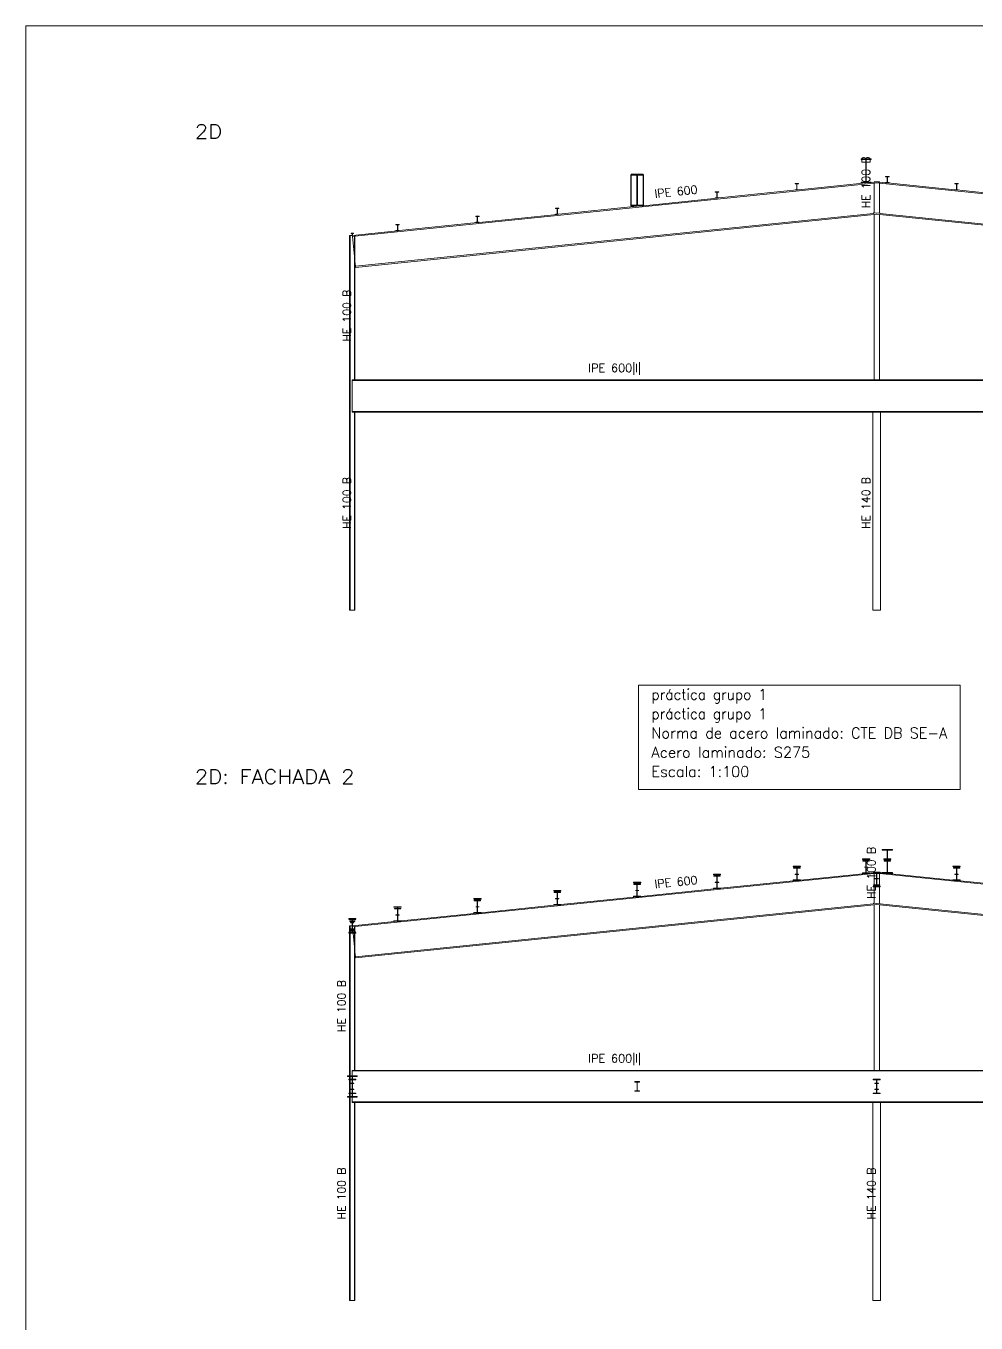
# Model space of a CAD drawing. Header units: millimetres. Extents: x 2 to 172, y 1 to 110.
# Drawn here: x 142.74 to 160.5, y 47.46 to 71.69 of the extents above; entities that cross this region are included whole.
import ezdxf
from ezdxf.enums import TextEntityAlignment as Align

# ---------------------------------------------------------------- set-up
doc = ezdxf.new("R2010")
doc.units = ezdxf.units.MM
for name, color, linetype, lineweight in [('BARRAS_DE_ACERO', 7, 'Continuous', 9), ('FORMATO', 4, 'Continuous', 0), ('REFERENCIA_DE_LAS_BARRAS', 2, 'Continuous', 9), ('TABLAS', 1, 'Continuous', 9), ('TITULOS', 9, 'Continuous', 0)]:
    doc.layers.add(name, color=color, linetype=linetype, lineweight=lineweight)
doc.styles.add('CYPETXT', font='romans__.ttf', dxfattribs={"height": 0.2})

msp = doc.modelspace()

# ---------------------------------------------------------------- linework, layer by layer
at = {"layer": 'BARRAS_DE_ACERO'}
for p, q in [((158.345, 69.205), (158.535, 69.205)), ((158.345, 69.191), (158.345, 69.205)), ((158.345, 69.191), (158.435, 69.191)), ((158.435, 68.77), (158.435, 69.191)), ((158.444, 69.191), (158.535, 69.191)), ((158.444, 69.191), (158.444, 68.77)), ((158.535, 69.191), (158.535, 69.205)), ((154.042, 68.909), (154.042, 68.329)), ((154.052, 68.909), (154.042, 68.909)), ((154.052, 68.909), (154.052, 68.919)), ((154.052, 68.9), (154.156, 68.9)), ((154.052, 68.338), (154.052, 68.9)), ((154.156, 68.9), (154.156, 68.338)), ((154.272, 68.9), (154.168, 68.9)), ((154.168, 68.338), (154.168, 68.9)), ((154.272, 68.338), (154.272, 68.9)), ((158.805, 68.875), (158.805, 68.869)), ((158.869, 68.875), (158.805, 68.875)), ((158.835, 68.869), (158.805, 68.869)), ((158.835, 68.869), (158.835, 68.762)), ((158.84, 68.869), (158.84, 68.762)), ((158.588, 68.752), (148.888, 67.762)), ((155.622, 68.585), (155.622, 68.591)), ((155.686, 68.591), (155.622, 68.591)), ((155.622, 68.585), (155.652, 68.585)), ((155.652, 68.478), (155.652, 68.585)), ((155.656, 68.585), (155.686, 68.585)), ((155.656, 68.478), (155.656, 68.585)), ((157.146, 68.624), (155.686, 68.475)), ((155.686, 68.591), (155.686, 68.585)), ((157.114, 68.744), (157.178, 68.744)), ((157.114, 68.737), (157.114, 68.744)), ((157.114, 68.737), (157.144, 68.737)), ((157.114, 68.63), (157.114, 68.624)), ((157.144, 68.63), (157.114, 68.63)), ((157.114, 68.624), (157.146, 68.624)), ((157.144, 68.63), (157.144, 68.737)), ((157.178, 68.627), (157.146, 68.624)), ((157.148, 68.737), (157.178, 68.737)), ((157.148, 68.737), (157.148, 68.63)), ((157.178, 68.63), (157.148, 68.63)), ((157.178, 68.627), (158.44, 68.755)), ((157.178, 68.744), (157.178, 68.737)), ((157.178, 68.63), (157.178, 68.627)), ((158.345, 68.77), (158.435, 68.77)), ((158.345, 68.755), (158.345, 68.77)), ((158.345, 68.755), (158.44, 68.755)), ((158.535, 68.765), (158.44, 68.755)), ((158.535, 68.77), (158.444, 68.77)), ((158.638, 68.776), (158.588, 68.771)), ((158.588, 68.776), (158.638, 68.776)), ((158.638, 68.757), (158.588, 68.752)), ((158.588, 68.752), (158.588, 68.197)), ((158.638, 68.776), (158.67, 68.776)), ((158.638, 68.757), (158.688, 68.752)), ((158.67, 68.776), (158.688, 68.776)), ((158.679, 68.772), (158.688, 68.771)), ((158.688, 68.776), (158.688, 68.771)), ((158.688, 68.752), (158.688, 68.197)), ((168.388, 67.762), (158.688, 68.752)), ((158.835, 68.762), (158.805, 68.762)), ((158.805, 68.759), (158.837, 68.755)), ((158.869, 68.762), (158.84, 68.762)), ((158.869, 68.755), (158.869, 68.762)), ((160.099, 68.737), (160.099, 68.744)), ((160.163, 68.744), (160.099, 68.744)), ((160.129, 68.737), (160.099, 68.737)), ((160.099, 68.63), (160.099, 68.627)), ((160.129, 68.63), (160.099, 68.63)), ((160.099, 68.627), (160.131, 68.624)), ((160.129, 68.63), (160.129, 68.737)), ((161.591, 68.475), (160.131, 68.624)), ((160.163, 68.624), (160.131, 68.624)), ((160.163, 68.737), (160.133, 68.737)), ((160.133, 68.63), (160.133, 68.737)), ((160.133, 68.63), (160.163, 68.63)), ((160.163, 68.744), (160.163, 68.737)), ((160.163, 68.63), (160.163, 68.624)), ((154.156, 68.338), (154.052, 68.338)), ((154.282, 68.331), (154.162, 68.319)), ((154.168, 68.338), (154.272, 68.338)), ((155.622, 68.471), (155.622, 68.478)), ((155.652, 68.478), (155.622, 68.478)), ((155.654, 68.471), (155.622, 68.471)), ((155.656, 68.478), (155.686, 68.478)), ((155.686, 68.478), (155.686, 68.475)), ((148.897, 67.198), (158.578, 68.186)), ((158.588, 68.168), (148.899, 67.179)), ((151.145, 68.128), (151.145, 68.134)), ((151.145, 68.134), (151.209, 68.134)), ((151.145, 68.128), (151.175, 68.128)), ((151.175, 68.128), (151.175, 68.021)), ((151.209, 68.128), (151.179, 68.128)), ((151.179, 68.021), (151.179, 68.128)), ((151.209, 68.128), (151.209, 68.134)), ((152.637, 68.28), (152.637, 68.287)), ((152.637, 68.287), (152.701, 68.287)), ((152.667, 68.28), (152.637, 68.28)), ((152.637, 68.173), (152.637, 68.167)), ((152.667, 68.173), (152.637, 68.173)), ((152.637, 68.167), (152.669, 68.167)), ((152.667, 68.173), (152.667, 68.28)), ((152.672, 68.28), (152.701, 68.28)), ((152.672, 68.28), (152.672, 68.173)), ((152.672, 68.173), (152.701, 68.173)), ((152.701, 68.28), (152.701, 68.287)), ((154.052, 68.329), (154.042, 68.329)), ((154.052, 68.319), (154.052, 68.329)), ((154.052, 68.319), (154.162, 68.319)), ((158.579, 68.198), (158.578, 68.186)), ((158.588, 68.197), (158.579, 68.198)), ((158.588, 68.197), (158.638, 68.192)), ((158.588, 65.076), (158.588, 68.168)), ((158.688, 68.197), (158.638, 68.192)), ((158.697, 68.198), (158.688, 68.197)), ((168.378, 67.179), (158.688, 68.168)), ((158.688, 65.076), (158.688, 68.168)), ((158.699, 68.186), (158.697, 68.198)), ((168.379, 67.198), (158.699, 68.186)), ((149.653, 67.982), (149.653, 67.976)), ((149.717, 67.982), (149.653, 67.982)), ((149.683, 67.976), (149.653, 67.976)), ((149.683, 67.868), (149.653, 67.868)), ((149.653, 67.862), (149.653, 67.868)), ((149.683, 67.976), (149.683, 67.868)), ((149.685, 67.862), (149.717, 67.865)), ((149.717, 67.976), (149.687, 67.976)), ((149.687, 67.976), (149.687, 67.868)), ((149.687, 67.868), (149.717, 67.868)), ((151.177, 68.014), (149.717, 67.865)), ((149.717, 67.982), (149.717, 67.976)), ((149.717, 67.868), (149.717, 67.865)), ((151.145, 68.014), (151.145, 68.021)), ((151.145, 68.021), (151.175, 68.021)), ((151.177, 68.014), (151.145, 68.014)), ((151.177, 68.014), (151.209, 68.018)), ((151.179, 68.021), (151.209, 68.021)), ((151.209, 68.018), (151.209, 68.021)), ((148.788, 67.776), (148.798, 67.776)), ((148.798, 67.776), (148.798, 60.776)), ((148.815, 67.811), (148.815, 67.816)), ((148.837, 67.811), (148.815, 67.811)), ((148.837, 67.776), (148.838, 67.776)), ((148.838, 67.776), (148.84, 67.776)), ((148.84, 67.757), (148.838, 67.776)), ((148.84, 67.811), (148.84, 67.776)), ((148.861, 67.811), (148.84, 67.811)), ((148.878, 67.761), (148.888, 67.762)), ((148.888, 67.762), (148.888, 67.286)), ((148.878, 65.076), (148.878, 67.384)), ((148.888, 65.076), (148.888, 67.286)), ((148.897, 67.198), (148.888, 67.286)), ((148.897, 67.198), (148.899, 67.179)), ((148.838, 65.066), (148.838, 65.076)), ((148.838, 65.076), (148.878, 65.076)), ((148.838, 65.066), (168.438, 65.066)), ((148.838, 65.066), (148.838, 64.495)), ((148.878, 65.076), (148.888, 65.076)), ((148.888, 65.076), (158.588, 65.076)), ((158.688, 65.076), (158.588, 65.076)), ((158.688, 65.076), (168.388, 65.076)), ((148.838, 64.495), (148.838, 64.486)), ((148.838, 64.486), (148.838, 64.476)), ((148.838, 64.486), (168.438, 64.486)), ((148.878, 64.476), (148.838, 64.476)), ((148.878, 64.476), (148.888, 64.476)), ((148.878, 60.776), (148.878, 64.476)), ((148.888, 64.476), (148.888, 60.776)), ((158.708, 64.476), (158.568, 64.476)), ((158.708, 60.776), (158.708, 64.476)), ((148.798, 60.776), (148.878, 60.776)), ((148.888, 60.776), (148.878, 60.776)), ((158.568, 60.776), (158.708, 60.776)), ((158.742, 56.307), (158.932, 56.307)), ((158.742, 56.293), (158.742, 56.307)), ((158.833, 56.293), (158.742, 56.293)), ((158.842, 56.293), (158.842, 56.127)), ((158.932, 56.293), (158.842, 56.293)), ((158.932, 56.293), (158.932, 56.307)), ((157.079, 55.995), (157.214, 55.995)), ((157.079, 55.985), (157.079, 55.995)), ((157.143, 55.985), (157.079, 55.985)), ((157.143, 55.965), (157.143, 55.985)), ((157.15, 55.985), (157.15, 55.965)), ((157.214, 55.985), (157.15, 55.985)), ((157.214, 55.995), (157.214, 55.985)), ((158.372, 56.127), (158.372, 56.117)), ((158.507, 56.127), (158.372, 56.127)), ((158.436, 56.117), (158.372, 56.117)), ((158.408, 55.977), (158.408, 55.971)), ((158.436, 55.977), (158.408, 55.977)), ((158.436, 56.088), (158.436, 55.977)), ((158.507, 56.117), (158.443, 56.117)), ((158.443, 56.117), (158.443, 56.097)), ((158.443, 56.097), (158.5, 56.097)), ((158.443, 56.088), (158.443, 55.867)), ((158.443, 56.088), (158.443, 56.088)), ((158.5, 56.088), (158.443, 56.088)), ((158.443, 55.977), (158.443, 56.088)), ((158.472, 55.971), (158.472, 55.977)), ((158.5, 56.088), (158.5, 56.097)), ((158.507, 56.117), (158.507, 56.127)), ((158.833, 56.088), (158.777, 56.088)), ((158.836, 56.127), (158.833, 56.127)), ((158.833, 56.117), (158.833, 56.097)), ((158.834, 56.117), (158.833, 56.117)), ((158.833, 55.872), (158.833, 56.088)), ((158.833, 56.088), (158.834, 56.088)), ((158.834, 56.117), (158.834, 56.097)), ((158.834, 56.097), (158.841, 56.097)), ((158.834, 56.088), (158.834, 56.088)), ((158.834, 55.868), (158.834, 56.088)), ((158.834, 55.867), (158.834, 56.088)), ((158.842, 56.127), (158.836, 56.127)), ((158.841, 56.097), (158.841, 56.117)), ((158.842, 56.117), (158.841, 56.117)), ((158.841, 56.097), (158.842, 56.097)), ((158.841, 56.088), (158.842, 56.088)), ((158.841, 56.072), (158.841, 56.088)), ((158.841, 56.088), (158.841, 55.868)), ((158.841, 56.088), (158.841, 56.088)), ((158.841, 56.044), (158.841, 56.072)), ((158.841, 56.044), (158.841, 55.872)), ((158.905, 56.127), (158.842, 56.127)), ((158.842, 56.097), (158.842, 56.117)), ((158.905, 56.117), (158.842, 56.117)), ((158.897, 56.097), (158.842, 56.097)), ((158.897, 56.088), (158.842, 56.088)), ((158.842, 56.088), (158.842, 55.872)), ((158.897, 56.097), (158.897, 56.088)), ((158.905, 56.127), (158.905, 56.117)), ((160.063, 55.995), (160.063, 55.985)), ((160.063, 55.995), (160.198, 55.995)), ((160.063, 55.985), (160.127, 55.985)), ((160.134, 55.965), (160.134, 55.985)), ((160.198, 55.985), (160.134, 55.985)), ((160.198, 55.995), (160.198, 55.985)), ((158.588, 55.853), (148.888, 54.864)), ((155.586, 55.833), (155.586, 55.843)), ((155.721, 55.843), (155.586, 55.843)), ((155.651, 55.833), (155.586, 55.833)), ((155.594, 55.803), (155.594, 55.813)), ((155.651, 55.813), (155.594, 55.813)), ((155.651, 55.813), (155.651, 55.833)), ((155.651, 55.813), (155.653, 55.813)), ((155.651, 55.803), (155.651, 55.583)), ((155.651, 55.803), (155.651, 55.803)), ((155.657, 55.813), (155.653, 55.813)), ((155.657, 55.833), (155.721, 55.833)), ((155.657, 55.833), (155.657, 55.813)), ((155.657, 55.813), (155.714, 55.813)), ((155.657, 55.693), (155.657, 55.803)), ((155.657, 55.803), (155.657, 55.803)), ((155.657, 55.693), (155.657, 55.803)), ((155.721, 55.833), (155.721, 55.843)), ((157.143, 55.736), (157.079, 55.736)), ((157.079, 55.725), (157.079, 55.736)), ((157.086, 55.965), (157.143, 55.965)), ((157.086, 55.965), (157.086, 55.956)), ((157.143, 55.956), (157.086, 55.956)), ((157.086, 55.735), (157.086, 55.725)), ((157.143, 55.735), (157.086, 55.735)), ((157.114, 55.839), (157.114, 55.845)), ((157.143, 55.839), (157.114, 55.839)), ((157.145, 55.965), (157.143, 55.965)), ((157.143, 55.956), (157.143, 55.845)), ((157.15, 55.965), (157.145, 55.965)), ((157.149, 55.845), (157.149, 55.956)), ((157.149, 55.844), (157.149, 55.845)), ((157.149, 55.844), (157.149, 55.839)), ((157.149, 55.735), (157.149, 55.839)), ((157.149, 55.735), (157.206, 55.735)), ((157.15, 55.956), (157.15, 55.845)), ((157.15, 55.845), (157.15, 55.839)), ((157.178, 55.845), (157.15, 55.845)), ((157.178, 55.839), (157.15, 55.839)), ((157.15, 55.736), (157.15, 55.839)), ((157.15, 55.736), (157.214, 55.736)), ((157.178, 55.839), (157.178, 55.845)), ((157.206, 55.731), (157.206, 55.735)), ((157.214, 55.732), (158.44, 55.857)), ((157.214, 55.736), (157.214, 55.732)), ((157.214, 55.725), (157.214, 55.732)), ((158.372, 55.868), (158.372, 55.857)), ((158.372, 55.868), (158.436, 55.868)), ((158.372, 55.857), (158.38, 55.857)), ((158.38, 55.867), (158.38, 55.857)), ((158.436, 55.867), (158.38, 55.867)), ((158.44, 55.857), (158.38, 55.857)), ((158.436, 55.971), (158.436, 55.868)), ((158.5, 55.857), (158.44, 55.857)), ((158.472, 55.971), (158.443, 55.971)), ((158.443, 55.868), (158.443, 55.971)), ((158.443, 55.868), (158.507, 55.868)), ((158.443, 55.867), (158.5, 55.867)), ((158.5, 55.867), (158.5, 55.857)), ((158.571, 55.871), (158.507, 55.864)), ((158.507, 55.868), (158.507, 55.864)), ((158.578, 55.878), (158.571, 55.878)), ((158.571, 55.871), (158.571, 55.878)), ((158.571, 55.867), (158.571, 55.871)), ((158.571, 55.867), (158.588, 55.867)), ((158.578, 55.871), (158.578, 55.868)), ((158.578, 55.868), (158.588, 55.868)), ((158.635, 55.867), (158.588, 55.867)), ((158.588, 55.853), (158.635, 55.858)), ((158.588, 55.647), (158.588, 55.853)), ((158.635, 55.758), (158.606, 55.758)), ((158.635, 55.867), (158.635, 55.858)), ((158.635, 55.858), (158.635, 55.861)), ((158.635, 55.858), (158.635, 55.855)), ((158.635, 55.858), (158.635, 55.764)), ((158.635, 55.858), (158.635, 55.858)), ((158.635, 55.855), (158.635, 55.853)), ((158.635, 55.764), (158.635, 55.853)), ((158.635, 55.652), (158.635, 55.764)), ((158.635, 55.758), (158.635, 55.764)), ((158.635, 55.647), (158.635, 55.758)), ((158.642, 55.868), (158.698, 55.868)), ((158.642, 55.868), (158.642, 55.858)), ((158.642, 55.858), (158.642, 55.867)), ((158.643, 55.867), (158.642, 55.867)), ((158.642, 55.858), (158.688, 55.853)), ((158.642, 55.858), (158.642, 55.764)), ((158.642, 55.764), (158.642, 55.858)), ((158.642, 55.858), (158.642, 55.858)), ((158.642, 55.858), (158.642, 55.858)), ((158.642, 55.764), (158.67, 55.764)), ((158.642, 55.764), (158.642, 55.647)), ((158.642, 55.758), (158.642, 55.647)), ((158.643, 55.867), (158.706, 55.867)), ((158.67, 55.764), (158.67, 55.758)), ((158.698, 55.878), (158.698, 55.871)), ((158.706, 55.878), (158.698, 55.878)), ((158.698, 55.871), (158.698, 55.868)), ((158.706, 55.871), (158.706, 55.878)), ((158.706, 55.871), (158.706, 55.867)), ((158.742, 55.867), (158.706, 55.871)), ((158.742, 55.872), (158.742, 55.867)), ((158.742, 55.872), (158.833, 55.872)), ((158.742, 55.857), (158.742, 55.867)), ((158.742, 55.857), (158.77, 55.857)), ((158.77, 55.857), (158.77, 55.868)), ((158.834, 55.868), (158.77, 55.868)), ((158.777, 55.857), (158.77, 55.857)), ((158.837, 55.857), (158.777, 55.857)), ((158.834, 55.867), (158.834, 55.867)), ((160.063, 55.732), (158.837, 55.857)), ((158.837, 55.857), (158.897, 55.857)), ((158.841, 55.868), (158.841, 55.872)), ((158.841, 55.868), (158.841, 55.868)), ((158.841, 55.868), (158.841, 55.868)), ((158.841, 55.868), (158.841, 55.867)), ((158.841, 55.868), (158.905, 55.868)), ((158.841, 55.867), (158.841, 55.867)), ((158.842, 55.872), (158.932, 55.872)), ((158.897, 55.867), (158.897, 55.857)), ((158.897, 55.857), (158.905, 55.857)), ((158.905, 55.857), (158.905, 55.868)), ((158.932, 55.857), (158.905, 55.857)), ((158.932, 55.857), (158.932, 55.872)), ((160.063, 55.736), (160.127, 55.736)), ((160.063, 55.736), (160.063, 55.732)), ((160.063, 55.725), (160.063, 55.732)), ((160.071, 55.956), (160.071, 55.965)), ((160.071, 55.956), (160.127, 55.956)), ((160.071, 55.735), (160.071, 55.725)), ((160.128, 55.735), (160.071, 55.735)), ((160.099, 55.839), (160.099, 55.845)), ((160.127, 55.845), (160.099, 55.845)), ((160.127, 55.839), (160.099, 55.839)), ((160.127, 55.965), (160.134, 55.965)), ((160.127, 55.845), (160.127, 55.956)), ((160.127, 55.956), (160.128, 55.956)), ((160.127, 55.845), (160.127, 55.839)), ((160.127, 55.839), (160.127, 55.736)), ((160.127, 55.839), (160.127, 55.839)), ((160.128, 55.736), (160.128, 55.735)), ((160.128, 55.735), (160.128, 55.735)), ((160.134, 55.965), (160.191, 55.965)), ((160.134, 55.956), (160.134, 55.845)), ((160.191, 55.956), (160.134, 55.956)), ((160.134, 55.956), (160.134, 55.956)), ((160.134, 55.956), (160.134, 55.839)), ((160.134, 55.839), (160.134, 55.845)), ((160.134, 55.845), (160.163, 55.845)), ((160.134, 55.839), (160.134, 55.736)), ((160.163, 55.839), (160.134, 55.839)), ((160.134, 55.839), (160.134, 55.736)), ((160.198, 55.736), (160.134, 55.736)), ((160.191, 55.735), (160.136, 55.735)), ((160.163, 55.845), (160.163, 55.839)), ((160.191, 55.956), (160.191, 55.965)), ((160.198, 55.736), (160.198, 55.725)), ((152.737, 55.539), (152.602, 55.539)), ((152.602, 55.539), (152.602, 55.528)), ((152.666, 55.528), (152.602, 55.528)), ((152.609, 55.499), (152.609, 55.509)), ((152.609, 55.509), (152.666, 55.509)), ((152.609, 55.499), (152.666, 55.499)), ((152.666, 55.509), (152.666, 55.528)), ((152.666, 55.509), (152.668, 55.509)), ((152.666, 55.278), (152.666, 55.499)), ((152.666, 55.499), (152.666, 55.499)), ((152.666, 55.499), (152.666, 55.389)), ((152.673, 55.509), (152.668, 55.509)), ((152.673, 55.528), (152.673, 55.509)), ((152.737, 55.528), (152.673, 55.528)), ((152.729, 55.509), (152.673, 55.509)), ((152.729, 55.499), (152.673, 55.499)), ((152.673, 55.499), (152.673, 55.389)), ((152.729, 55.509), (152.729, 55.499)), ((152.737, 55.539), (152.737, 55.528)), ((154.094, 55.681), (154.094, 55.691)), ((154.229, 55.691), (154.094, 55.691)), ((154.158, 55.681), (154.094, 55.681)), ((154.102, 55.661), (154.158, 55.661)), ((154.13, 55.541), (154.158, 55.541)), ((154.13, 55.541), (154.13, 55.535)), ((154.158, 55.535), (154.13, 55.535)), ((154.158, 55.661), (154.158, 55.681)), ((154.158, 55.661), (154.161, 55.661)), ((154.158, 55.541), (154.158, 55.651)), ((154.158, 55.651), (154.159, 55.651)), ((154.158, 55.541), (154.158, 55.535)), ((154.158, 55.431), (154.158, 55.535)), ((154.159, 55.431), (154.159, 55.651)), ((154.161, 55.661), (154.165, 55.661)), ((154.165, 55.681), (154.229, 55.681)), ((154.165, 55.681), (154.165, 55.661)), ((154.165, 55.661), (154.222, 55.661)), ((154.165, 55.651), (154.165, 55.541)), ((154.165, 55.651), (154.165, 55.541)), ((154.165, 55.541), (154.194, 55.541)), ((154.165, 55.541), (154.165, 55.54)), ((154.165, 55.535), (154.165, 55.431)), ((154.194, 55.541), (154.194, 55.535)), ((154.222, 55.661), (154.222, 55.651)), ((154.229, 55.681), (154.229, 55.691)), ((155.594, 55.573), (155.586, 55.573)), ((155.594, 55.583), (155.651, 55.583)), ((155.594, 55.583), (155.594, 55.573)), ((155.622, 55.693), (155.622, 55.687)), ((155.651, 55.693), (155.622, 55.693)), ((155.622, 55.687), (155.651, 55.687)), ((155.657, 55.693), (155.686, 55.693)), ((155.657, 55.692), (155.657, 55.693)), ((155.657, 55.692), (155.657, 55.687)), ((155.686, 55.687), (155.657, 55.687)), ((155.657, 55.583), (155.721, 55.583)), ((155.686, 55.693), (155.686, 55.687)), ((155.714, 55.583), (155.714, 55.579)), ((155.714, 55.573), (155.714, 55.579)), ((157.146, 55.725), (155.721, 55.58)), ((155.721, 55.58), (155.721, 55.583)), ((155.721, 55.573), (155.721, 55.58)), ((157.079, 55.725), (157.086, 55.725)), ((157.086, 55.725), (157.146, 55.725)), ((157.178, 55.725), (157.146, 55.725)), ((157.214, 55.725), (157.206, 55.725)), ((158.571, 55.608), (158.571, 55.618)), ((158.588, 55.618), (158.571, 55.618)), ((158.588, 55.608), (158.571, 55.608)), ((158.578, 55.638), (158.578, 55.647)), ((158.588, 55.638), (158.578, 55.638)), ((158.588, 55.638), (158.588, 55.618)), ((158.588, 55.618), (158.635, 55.618)), ((158.635, 55.647), (158.635, 55.652)), ((158.635, 55.647), (158.635, 55.647)), ((158.641, 55.638), (158.635, 55.638)), ((158.635, 55.638), (158.635, 55.638)), ((158.641, 55.608), (158.635, 55.608)), ((158.642, 55.638), (158.641, 55.638)), ((158.642, 55.647), (158.642, 55.647)), ((158.642, 55.618), (158.688, 55.618)), ((158.688, 55.618), (158.688, 55.638)), ((158.706, 55.618), (158.688, 55.618)), ((158.688, 55.608), (158.706, 55.608)), ((158.706, 55.608), (158.706, 55.618)), ((160.071, 55.725), (160.063, 55.725)), ((160.131, 55.725), (161.555, 55.58)), ((160.198, 55.725), (160.191, 55.725)), ((158.578, 55.287), (148.897, 54.3)), ((148.899, 54.281), (158.588, 55.269)), ((151.117, 55.356), (151.117, 55.346)), ((151.174, 55.356), (151.117, 55.356)), ((151.174, 55.346), (151.117, 55.346)), ((151.181, 55.356), (151.174, 55.356)), ((151.174, 55.346), (151.174, 55.23)), ((151.174, 55.236), (151.174, 55.346)), ((151.174, 55.346), (151.174, 55.346)), ((151.18, 55.346), (151.181, 55.346)), ((151.18, 55.23), (151.18, 55.346)), ((151.181, 55.356), (151.181, 55.376)), ((151.245, 55.376), (151.181, 55.376)), ((151.181, 55.356), (151.237, 55.356)), ((151.181, 55.236), (151.181, 55.346)), ((151.245, 55.386), (151.245, 55.376)), ((152.669, 55.269), (151.245, 55.123)), ((152.602, 55.269), (152.602, 55.279)), ((152.602, 55.279), (152.666, 55.279)), ((152.609, 55.269), (152.602, 55.269)), ((152.609, 55.278), (152.666, 55.278)), ((152.609, 55.269), (152.609, 55.278)), ((152.609, 55.269), (152.669, 55.269)), ((152.637, 55.382), (152.637, 55.389)), ((152.666, 55.389), (152.637, 55.389)), ((152.666, 55.382), (152.637, 55.382)), ((152.666, 55.389), (152.666, 55.382)), ((152.666, 55.279), (152.666, 55.382)), ((152.701, 55.269), (152.669, 55.269)), ((152.673, 55.389), (152.673, 55.382)), ((152.701, 55.389), (152.673, 55.389)), ((152.673, 55.389), (152.673, 55.387)), ((152.673, 55.387), (152.673, 55.382)), ((152.673, 55.278), (152.673, 55.382)), ((152.673, 55.382), (152.701, 55.382)), ((152.673, 55.279), (152.673, 55.382)), ((152.737, 55.279), (152.673, 55.279)), ((152.729, 55.278), (152.673, 55.278)), ((152.701, 55.382), (152.701, 55.389)), ((152.729, 55.275), (152.729, 55.278)), ((152.729, 55.269), (152.729, 55.275)), ((152.737, 55.279), (152.737, 55.275)), ((152.737, 55.269), (152.737, 55.275)), ((154.094, 55.421), (154.094, 55.431)), ((154.158, 55.431), (154.094, 55.431)), ((154.102, 55.421), (154.094, 55.421)), ((154.102, 55.421), (154.102, 55.431)), ((154.102, 55.431), (154.159, 55.431)), ((154.162, 55.421), (154.194, 55.421)), ((154.229, 55.431), (154.165, 55.431)), ((154.165, 55.431), (154.222, 55.431)), ((154.194, 55.421), (154.222, 55.421)), ((154.222, 55.431), (154.222, 55.427)), ((154.222, 55.427), (154.222, 55.421)), ((154.229, 55.421), (154.222, 55.421)), ((154.229, 55.431), (154.229, 55.428)), ((154.229, 55.421), (154.229, 55.428)), ((158.579, 55.3), (158.578, 55.287)), ((158.588, 55.299), (158.579, 55.3)), ((158.638, 55.275), (158.588, 55.269)), ((158.588, 55.269), (158.588, 52.178)), ((158.638, 55.275), (158.641, 55.274)), ((158.688, 55.299), (158.641, 55.294)), ((158.697, 55.3), (158.688, 55.299)), ((158.688, 55.269), (158.688, 52.178)), ((158.697, 55.3), (158.699, 55.287)), ((168.379, 54.3), (158.699, 55.287)), ((148.771, 55.013), (148.906, 55.013)), ((148.771, 55.002), (148.771, 55.013)), ((148.906, 55.002), (148.906, 55.013)), ((149.617, 55.224), (149.617, 55.234)), ((149.752, 55.234), (149.617, 55.234)), ((149.617, 55.224), (149.682, 55.224)), ((149.682, 55.204), (149.625, 55.204)), ((149.625, 55.194), (149.625, 55.204)), ((149.625, 55.194), (149.682, 55.194)), ((149.682, 55.078), (149.653, 55.078)), ((149.682, 55.224), (149.682, 55.204)), ((149.682, 55.194), (149.682, 55.078)), ((149.682, 55.194), (149.682, 55.084)), ((149.682, 55.194), (149.682, 55.194)), ((149.682, 54.974), (149.682, 55.078)), ((149.688, 55.224), (149.688, 55.204)), ((149.752, 55.224), (149.688, 55.224)), ((149.688, 55.078), (149.688, 55.194)), ((149.688, 55.194), (149.745, 55.194)), ((149.688, 55.084), (149.717, 55.084)), ((149.688, 54.974), (149.688, 55.078)), ((149.688, 54.974), (149.688, 55.078)), ((149.745, 55.204), (149.745, 55.194)), ((149.752, 55.234), (149.752, 55.224)), ((151.177, 55.116), (149.752, 54.971)), ((151.11, 55.126), (151.11, 55.116)), ((151.11, 55.126), (151.174, 55.126)), ((151.117, 55.116), (151.11, 55.116)), ((151.117, 55.116), (151.117, 55.126)), ((151.174, 55.126), (151.117, 55.126)), ((151.145, 55.116), (151.117, 55.116)), ((151.145, 55.236), (151.145, 55.23)), ((151.145, 55.23), (151.174, 55.23)), ((151.145, 55.116), (151.177, 55.116)), ((151.174, 55.126), (151.174, 55.23)), ((151.174, 55.23), (151.174, 55.126)), ((151.177, 55.116), (151.237, 55.116)), ((151.18, 55.23), (151.18, 55.126)), ((151.181, 55.236), (151.209, 55.236)), ((151.181, 55.23), (151.181, 55.236)), ((151.181, 55.23), (151.181, 55.126)), ((151.209, 55.23), (151.181, 55.23)), ((151.181, 55.126), (151.245, 55.126)), ((151.209, 55.23), (151.209, 55.236)), ((151.237, 55.116), (151.245, 55.116)), ((151.245, 55.126), (151.245, 55.123)), ((151.245, 55.116), (151.245, 55.123)), ((148.835, 55.002), (148.771, 55.002)), ((148.778, 54.998), (148.835, 54.998)), ((148.778, 54.998), (148.778, 54.988)), ((148.778, 54.988), (148.835, 54.988)), ((148.788, 54.767), (148.788, 54.878)), ((148.798, 54.878), (148.788, 54.878)), ((148.788, 54.767), (148.798, 54.767)), ((148.793, 54.968), (148.793, 54.96)), ((148.793, 54.96), (148.835, 54.96)), ((148.793, 54.796), (148.798, 54.796)), ((148.798, 54.796), (148.798, 54.878)), ((148.835, 54.878), (148.798, 54.878)), ((148.798, 54.796), (148.835, 54.796)), ((148.798, 54.767), (148.798, 54.788)), ((148.798, 54.767), (148.835, 54.767)), ((148.806, 54.931), (148.806, 54.938)), ((148.835, 54.938), (148.806, 54.938)), ((148.835, 54.931), (148.806, 54.931)), ((148.806, 54.824), (148.835, 54.824)), ((148.806, 54.818), (148.806, 54.824)), ((148.835, 54.818), (148.806, 54.818)), ((148.835, 54.998), (148.835, 55.002)), ((148.842, 54.998), (148.835, 54.998)), ((148.835, 54.988), (148.835, 54.988)), ((148.835, 54.988), (148.835, 54.932)), ((148.835, 54.96), (148.835, 54.968)), ((148.835, 54.938), (148.835, 54.96)), ((148.835, 54.938), (148.835, 54.931)), ((148.835, 54.931), (148.835, 54.932)), ((148.835, 54.931), (148.835, 54.878)), ((148.835, 54.878), (148.835, 54.818)), ((148.835, 54.824), (148.835, 54.818)), ((148.835, 54.796), (148.835, 54.818)), ((148.835, 54.773), (148.835, 54.818)), ((148.842, 55.002), (148.842, 54.998)), ((148.842, 55.002), (148.906, 55.002)), ((148.898, 54.998), (148.842, 54.998)), ((148.842, 54.988), (148.842, 54.988)), ((148.842, 54.878), (148.842, 54.988)), ((148.884, 54.96), (148.842, 54.96)), ((148.842, 54.938), (148.87, 54.938)), ((148.87, 54.931), (148.842, 54.931)), ((148.842, 54.878), (148.842, 54.824)), ((148.842, 54.878), (148.842, 54.859)), ((148.878, 54.863), (148.842, 54.859)), ((148.842, 54.845), (148.842, 54.859)), ((148.842, 54.824), (148.842, 54.824)), ((148.842, 54.824), (148.842, 54.767)), ((148.842, 54.818), (148.842, 54.796)), ((148.845, 54.818), (148.842, 54.818)), ((148.842, 54.796), (148.842, 54.788)), ((148.847, 54.796), (148.842, 54.796)), ((148.842, 54.788), (148.842, 54.767)), ((148.848, 54.788), (148.842, 54.788)), ((148.842, 54.767), (148.842, 54.767)), ((148.85, 54.767), (148.842, 54.767)), ((148.87, 54.824), (148.844, 54.824)), ((148.847, 54.796), (148.878, 54.796)), ((148.85, 54.767), (148.848, 54.788)), ((148.878, 54.767), (148.85, 54.767)), ((148.87, 54.938), (148.87, 54.931)), ((148.87, 54.824), (148.87, 54.818)), ((148.884, 54.796), (148.878, 54.796)), ((148.878, 54.788), (148.884, 54.788)), ((148.888, 54.767), (148.878, 54.767)), ((148.884, 54.968), (148.884, 54.96)), ((148.884, 54.796), (148.884, 54.788)), ((148.898, 54.988), (148.898, 54.998)), ((149.625, 54.964), (149.617, 54.964)), ((149.625, 54.964), (149.625, 54.974)), ((149.682, 54.974), (149.625, 54.974)), ((149.625, 54.964), (149.653, 54.964)), ((149.745, 54.964), (149.685, 54.964)), ((149.752, 54.974), (149.688, 54.974)), ((149.688, 54.974), (149.745, 54.974)), ((149.745, 54.964), (149.752, 54.964)), ((149.752, 54.974), (149.752, 54.971)), ((149.752, 54.971), (149.752, 54.964)), ((148.771, 54.753), (148.788, 54.753)), ((148.771, 54.743), (148.771, 54.753)), ((148.771, 54.743), (148.788, 54.743)), ((148.788, 54.753), (148.788, 54.758)), ((148.788, 54.758), (148.798, 54.758)), ((148.798, 54.753), (148.788, 54.753)), ((148.788, 54.743), (148.788, 52.078)), ((148.798, 54.753), (148.798, 54.758)), ((148.835, 54.758), (148.798, 54.758)), ((148.798, 54.753), (148.835, 54.753)), ((148.798, 54.743), (148.798, 52.078)), ((148.835, 54.758), (148.835, 54.753)), ((148.837, 54.758), (148.835, 54.758)), ((148.842, 54.758), (148.837, 54.758)), ((148.842, 54.753), (148.842, 54.758)), ((148.851, 54.758), (148.842, 54.758)), ((148.851, 54.758), (148.851, 54.753)), ((148.878, 54.486), (148.852, 54.743)), ((148.888, 54.758), (148.878, 54.758)), ((148.878, 54.753), (148.888, 54.753)), ((148.888, 54.743), (148.878, 54.743)), ((148.888, 54.758), (148.888, 54.753)), ((148.888, 54.758), (148.898, 54.758)), ((148.906, 54.753), (148.888, 54.753)), ((148.906, 54.753), (148.906, 54.743)), ((148.878, 54.486), (148.878, 52.178)), ((148.888, 54.388), (148.888, 52.178)), ((148.897, 54.3), (148.888, 54.388)), ((148.897, 54.3), (148.899, 54.281)), ((148.838, 52.178), (148.838, 52.168)), ((148.878, 52.178), (148.838, 52.178)), ((158.638, 52.168), (148.838, 52.168)), ((148.878, 52.178), (148.888, 52.178)), ((158.588, 52.178), (148.888, 52.178)), ((158.688, 52.178), (158.588, 52.178)), ((158.638, 52.168), (168.438, 52.168)), ((158.688, 52.178), (168.388, 52.178)), ((148.748, 52.078), (148.748, 52.064)), ((148.788, 52.078), (148.748, 52.078)), ((148.771, 52.002), (148.788, 52.002)), ((148.798, 52.078), (148.788, 52.078)), ((148.798, 52.013), (148.788, 52.013)), ((148.838, 52.078), (148.798, 52.078)), ((148.798, 52.064), (148.834, 52.064)), ((148.798, 52.013), (148.834, 52.013)), ((148.798, 52.002), (148.834, 52.002)), ((148.806, 51.938), (148.806, 51.931)), ((148.834, 51.938), (148.806, 51.938)), ((148.834, 51.931), (148.806, 51.931)), ((148.834, 52.064), (148.834, 52.013)), ((148.834, 52.013), (148.834, 52.002)), ((148.834, 52.002), (148.834, 51.938)), ((148.834, 51.931), (148.834, 51.938)), ((148.843, 52.064), (148.843, 52.013)), ((148.928, 52.064), (148.843, 52.064)), ((148.906, 52.002), (148.843, 52.002)), ((148.843, 51.938), (148.843, 52.002)), ((148.87, 51.938), (148.843, 51.938)), ((148.843, 51.931), (148.843, 51.938)), ((148.87, 51.938), (148.87, 51.931)), ((148.906, 52.013), (148.906, 52.002)), ((148.928, 52.078), (148.928, 52.064)), ((154.116, 51.96), (154.116, 51.968)), ((154.207, 51.968), (154.116, 51.968)), ((154.116, 51.96), (154.159, 51.96)), ((154.159, 51.96), (154.159, 51.796)), ((154.164, 51.96), (154.207, 51.96)), ((154.164, 51.796), (154.164, 51.96)), ((154.207, 51.968), (154.207, 51.96)), ((158.571, 52.013), (158.571, 52.002)), ((158.571, 52.013), (158.588, 52.013)), ((158.588, 52.013), (158.638, 52.013)), ((158.606, 51.938), (158.606, 51.931)), ((158.635, 51.938), (158.606, 51.938)), ((158.635, 51.931), (158.606, 51.931)), ((158.635, 51.938), (158.635, 51.931)), ((158.635, 51.824), (158.635, 51.931)), ((158.638, 52.013), (158.688, 52.013)), ((158.642, 51.938), (158.642, 52.002)), ((158.706, 52.002), (158.642, 52.002)), ((158.642, 51.938), (158.67, 51.938)), ((158.642, 51.931), (158.642, 51.938)), ((158.642, 51.931), (158.67, 51.931)), ((158.642, 51.824), (158.642, 51.931)), ((158.67, 51.938), (158.67, 51.931)), ((158.706, 52.013), (158.688, 52.013)), ((158.706, 52.013), (158.706, 52.002)), ((148.788, 51.691), (148.748, 51.691)), ((148.748, 51.678), (148.748, 51.691)), ((148.788, 51.678), (148.748, 51.678)), ((148.771, 51.753), (148.788, 51.753)), ((148.788, 51.743), (148.798, 51.743)), ((148.798, 51.691), (148.788, 51.691)), ((148.788, 47.878), (148.788, 51.678)), ((148.788, 51.678), (148.798, 51.678)), ((148.834, 51.753), (148.798, 51.753)), ((148.798, 51.743), (148.798, 51.691)), ((148.834, 51.691), (148.798, 51.691)), ((148.798, 51.678), (148.838, 51.678)), ((148.798, 51.678), (148.798, 47.878)), ((148.806, 51.818), (148.806, 51.824)), ((148.806, 51.818), (148.834, 51.818)), ((148.834, 51.824), (148.834, 51.818)), ((148.834, 51.818), (148.834, 51.753)), ((148.834, 51.743), (148.834, 51.691)), ((148.838, 51.588), (148.838, 51.678)), ((148.928, 51.678), (148.838, 51.678)), ((148.843, 51.818), (148.87, 51.818)), ((148.843, 51.753), (148.843, 51.818)), ((148.843, 51.743), (148.843, 51.753)), ((148.906, 51.753), (148.843, 51.753)), ((148.906, 51.743), (148.843, 51.743)), ((148.87, 51.824), (148.87, 51.818)), ((148.906, 51.753), (148.906, 51.743)), ((148.928, 51.691), (148.928, 51.678)), ((154.116, 51.796), (154.159, 51.796)), ((154.116, 51.796), (154.116, 51.788)), ((154.207, 51.788), (154.116, 51.788)), ((154.164, 51.796), (154.207, 51.796)), ((154.207, 51.796), (154.207, 51.788)), ((158.571, 51.753), (158.635, 51.753)), ((158.571, 51.743), (158.571, 51.753)), ((158.706, 51.743), (158.571, 51.743)), ((158.635, 51.824), (158.606, 51.824)), ((158.606, 51.824), (158.606, 51.818)), ((158.606, 51.818), (158.635, 51.818)), ((158.635, 51.824), (158.635, 51.818)), ((158.635, 51.818), (158.635, 51.753)), ((158.642, 51.824), (158.67, 51.824)), ((158.642, 51.818), (158.642, 51.824)), ((158.67, 51.818), (158.642, 51.818)), ((158.67, 51.818), (158.67, 51.824)), ((158.706, 51.743), (158.706, 51.753)), ((168.438, 51.588), (148.838, 51.588)), ((148.878, 51.578), (148.878, 47.878)), ((148.888, 51.578), (158.568, 51.578)), ((158.708, 51.578), (158.568, 51.578)), ((158.568, 47.878), (158.568, 51.578)), ((158.708, 47.878), (158.708, 51.578)), ((148.798, 47.878), (148.788, 47.878)), ((148.878, 47.878), (148.798, 47.878)), ((148.888, 47.878), (148.878, 47.878)), ((158.568, 47.878), (158.708, 47.878))]:
    msp.add_line(p, q, dxfattribs=at)
for points in [[(154.282, 68.331), (154.282, 68.909), (154.272, 68.909), (154.272, 68.919), (154.052, 68.919)], [(158.84, 68.869), (158.869, 68.869), (158.869, 68.875)], [(158.535, 68.77), (158.535, 68.765), (158.588, 68.771), (158.588, 68.776)], [(158.638, 68.776), (158.67, 68.773), (158.679, 68.772)], [(158.688, 68.771), (158.805, 68.759), (158.805, 68.762)], [(158.869, 68.755), (158.837, 68.755), (160.099, 68.627)], [(155.686, 68.475), (155.654, 68.471), (154.282, 68.331)], [(152.701, 68.17), (152.669, 68.167), (151.209, 68.018)], [(152.701, 68.173), (152.701, 68.17), (154.162, 68.319)], [(158.688, 68.168), (158.638, 68.173), (158.588, 68.168)], [(148.84, 67.776), (149.685, 67.862), (149.653, 67.862)], [(148.788, 67.776), (148.788, 60.776), (148.798, 60.776)], [(148.798, 67.776), (148.837, 67.776), (148.837, 67.811)], [(148.815, 67.816), (148.861, 67.816), (148.861, 67.811)], [(158.568, 60.776), (158.568, 64.476), (148.888, 64.476)], [(168.398, 60.776), (168.388, 60.776), (168.388, 64.476), (158.708, 64.476)], [(158.77, 56.127), (158.833, 56.127), (158.833, 56.293)], [(158.38, 56.088), (158.38, 56.097), (158.436, 56.097)], [(158.436, 55.867), (158.436, 56.088), (158.436, 56.088), (158.38, 56.088)], [(158.408, 55.971), (158.436, 55.971), (158.436, 55.977)], [(158.436, 56.117), (158.436, 56.097), (158.443, 56.097)], [(158.472, 55.977), (158.443, 55.977), (158.443, 55.971)], [(158.77, 56.127), (158.77, 56.117), (158.833, 56.117)], [(158.777, 56.088), (158.777, 56.097), (158.833, 56.097), (158.834, 56.097)], [(160.071, 55.965), (160.127, 55.965), (160.127, 55.985)], [(155.594, 55.803), (155.651, 55.803), (155.651, 55.693), (155.651, 55.687), (155.651, 55.583)], [(155.657, 55.803), (155.714, 55.803), (155.714, 55.813)], [(157.143, 55.736), (157.143, 55.839), (157.143, 55.845), (157.114, 55.845)], [(157.143, 55.735), (157.143, 55.956), (157.143, 55.956)], [(157.206, 55.956), (157.15, 55.956), (157.149, 55.956)], [(157.15, 55.965), (157.206, 55.965), (157.206, 55.956)], [(157.178, 55.725), (157.206, 55.725), (157.206, 55.731)], [(158.5, 55.857), (158.507, 55.857), (158.507, 55.864)], [(158.588, 55.878), (158.578, 55.878), (158.578, 55.871)], [(158.588, 55.878), (158.606, 55.878), (158.635, 55.878), (158.698, 55.878)], [(158.635, 55.861), (158.635, 55.868), (158.635, 55.868), (158.634, 55.868), (158.588, 55.868)], [(158.606, 55.758), (158.606, 55.764), (158.635, 55.764)], [(158.642, 55.764), (158.642, 55.758), (158.67, 55.758)], [(168.388, 54.864), (158.688, 55.853), (158.688, 55.647)], [(158.834, 55.867), (158.777, 55.867), (158.777, 55.857)], [(158.841, 55.867), (158.843, 55.867), (158.897, 55.867)], [(160.128, 55.956), (160.128, 55.839), (160.128, 55.736)], [(160.134, 55.736), (160.134, 55.735), (160.134, 55.735), (160.136, 55.735)], [(160.163, 55.725), (160.191, 55.725), (160.191, 55.735)], [(152.673, 55.389), (152.673, 55.499), (152.673, 55.499)], [(154.102, 55.661), (154.102, 55.651), (154.158, 55.651)], [(154.222, 55.651), (154.165, 55.651), (154.165, 55.651)], [(154.165, 55.541), (154.165, 55.535), (154.194, 55.535)], [(154.165, 55.431), (154.165, 55.535), (154.165, 55.54)], [(154.229, 55.428), (155.654, 55.573), (155.594, 55.573)], [(155.586, 55.573), (155.586, 55.583), (155.651, 55.583)], [(155.721, 55.573), (155.714, 55.573), (155.686, 55.573), (155.654, 55.573)], [(155.657, 55.583), (155.657, 55.687), (155.657, 55.693)], [(155.657, 55.687), (155.657, 55.583), (155.714, 55.583)], [(158.635, 55.647), (158.588, 55.647), (158.578, 55.647)], [(158.635, 55.618), (158.635, 55.638), (158.588, 55.638)], [(158.588, 55.299), (158.588, 55.608), (158.635, 55.608)], [(158.688, 55.299), (158.688, 55.608), (158.641, 55.608)], [(158.698, 55.647), (158.688, 55.647), (158.642, 55.647)], [(158.688, 55.638), (158.642, 55.638), (158.642, 55.618)], [(158.698, 55.647), (158.698, 55.638), (158.688, 55.638)], [(160.163, 55.725), (160.131, 55.725), (160.071, 55.725)], [(151.11, 55.376), (151.11, 55.386), (151.245, 55.386)], [(151.11, 55.376), (151.174, 55.376), (151.174, 55.356)], [(151.181, 55.346), (151.237, 55.346), (151.237, 55.356)], [(152.737, 55.269), (152.729, 55.269), (152.701, 55.269)], [(152.737, 55.275), (154.162, 55.421), (154.102, 55.421)], [(158.588, 55.299), (158.638, 55.294), (158.641, 55.294)], [(158.641, 55.274), (158.688, 55.269), (168.378, 54.281)], [(149.653, 55.078), (149.653, 55.084), (149.682, 55.084)], [(149.745, 55.204), (149.688, 55.204), (149.682, 55.204)], [(149.682, 54.974), (149.682, 55.078), (149.682, 55.084)], [(149.688, 55.084), (149.688, 55.194), (149.688, 55.194)], [(149.688, 55.084), (149.688, 55.078), (149.717, 55.078), (149.717, 55.084)], [(151.174, 55.23), (151.174, 55.236), (151.145, 55.236)], [(151.18, 55.126), (151.237, 55.126), (151.237, 55.122), (151.237, 55.116)], [(148.788, 54.767), (148.778, 54.767), (148.778, 54.758), (148.788, 54.758)], [(148.835, 54.988), (148.835, 54.968), (148.793, 54.968)], [(148.798, 54.788), (148.793, 54.788), (148.793, 54.796)], [(148.798, 54.788), (148.835, 54.788), (148.835, 54.796)], [(148.835, 54.931), (148.835, 54.878), (148.835, 54.824)], [(148.835, 54.773), (148.835, 54.767), (148.835, 54.767), (148.835, 54.788)], [(148.898, 54.988), (148.842, 54.988), (148.842, 54.968), (148.884, 54.968)], [(148.842, 54.878), (148.842, 54.931), (148.842, 54.938), (148.842, 54.96), (148.842, 54.968)], [(149.653, 54.964), (149.685, 54.964), (148.842, 54.878)], [(148.842, 54.824), (148.844, 54.824), (148.842, 54.845), (148.842, 54.824), (148.842, 54.818)], [(148.87, 54.818), (148.845, 54.818), (148.847, 54.796)], [(148.878, 54.767), (148.878, 54.788), (148.848, 54.788)], [(148.888, 54.864), (148.878, 54.863), (148.878, 54.796)], [(148.888, 54.864), (148.888, 54.767), (148.898, 54.767), (148.898, 54.758)], [(149.617, 54.964), (149.617, 54.974), (149.682, 54.974)], [(149.745, 54.974), (149.745, 54.97), (149.745, 54.964)], [(148.788, 54.743), (148.798, 54.743), (148.852, 54.743)], [(148.878, 54.753), (148.851, 54.753), (148.842, 54.753)], [(148.878, 54.753), (148.878, 54.758), (148.851, 54.758)], [(148.878, 54.486), (148.878, 54.743), (148.852, 54.743)], [(148.906, 54.743), (148.888, 54.743), (148.888, 54.388)], [(148.928, 52.078), (148.838, 52.078), (148.838, 52.168)], [(148.788, 52.013), (148.788, 52.064), (148.748, 52.064)], [(148.788, 52.013), (148.771, 52.013), (148.771, 52.002)], [(148.798, 52.013), (148.798, 52.064), (148.788, 52.064)], [(148.798, 52.002), (148.788, 52.002), (148.788, 51.753)], [(148.788, 51.753), (148.798, 51.753), (148.798, 52.002)], [(148.834, 51.931), (148.834, 51.824), (148.806, 51.824)], [(148.906, 52.013), (148.843, 52.013), (148.843, 52.002)], [(148.843, 51.824), (148.843, 51.931), (148.87, 51.931)], [(158.635, 51.938), (158.635, 52.002), (158.571, 52.002)], [(148.771, 51.753), (148.771, 51.743), (148.788, 51.743), (148.788, 51.691)], [(148.798, 51.743), (148.834, 51.743), (148.834, 51.753)], [(148.87, 51.824), (148.843, 51.824), (148.843, 51.818)], [(148.928, 51.691), (148.843, 51.691), (148.843, 51.743)], [(158.642, 51.818), (158.642, 51.753), (158.706, 51.753)], [(148.838, 51.588), (148.838, 51.578), (148.878, 51.578)], [(148.878, 51.578), (148.888, 51.578), (148.888, 47.878)], [(168.388, 47.878), (168.388, 51.578), (158.708, 51.578)]]:
    msp.add_lwpolyline(points, dxfattribs=at)
msp.add_lwpolyline([(148.878, 67.761), (148.84, 67.757), (148.878, 67.384), (148.878, 67.761)], close=True, dxfattribs=at)
at = {"layer": 'FORMATO'}
msp.add_lwpolyline([(142.739, 71.689), (142.739, 29.689), (172.439, 29.689), (172.439, 71.689)], close=True, dxfattribs=at)
at = {"layer": 'TABLAS'}
msp.add_lwpolyline([(154.19, 57.425), (160.196, 57.425), (160.196, 59.375), (154.19, 59.375), (154.19, 57.425)], close=True, dxfattribs=at)

# ---------------------------------------------------------------- texts
at = {"layer": 'REFERENCIA_DE_LAS_BARRAS', "style": 'CYPETXT'}
for s, rotation, width, p, p2 in [('HE 100 B', 90, 0.77604, (158.514, 68.282), (158.514, 69.249)), ('IPE 600', 5.7995, 0.843848, (154.495, 68.478), (155.296, 68.559)), ('HE 100 B', 90, 0.77604, (148.814, 65.792), (148.814, 66.76)), ('HE 100 B', 90, 0.77604, (148.814, 62.292), (148.814, 63.26)), ('HE 140 B', 90, 0.77604, (158.514, 62.292), (158.514, 63.26)), ('HE 100 B', 90, 0.77604, (158.614, 55.384), (158.614, 56.351)), ('IPE 600', 5.7995, 0.843848, (154.495, 55.58), (155.296, 55.661)), ('HE 100 B', 90, 0.77604, (148.714, 52.894), (148.714, 53.861)), ('HE 100 B', 90, 0.77604, (148.714, 49.394), (148.714, 50.361)), ('HE 140 B', 90, 0.77604, (158.614, 49.394), (158.614, 50.361))]:
    msp.add_text(s, height=0.1533, rotation=rotation, dxfattribs=dict(at, width=width)).set_placement(p, p2, align=Align.FIT)
at = {"layer": 'REFERENCIA_DE_LAS_BARRAS', "style": 'CYPETXT', "width": 0.866214}
for p, p2 in [((153.246, 65.223), (154.231, 65.223)), ((153.246, 52.325), (154.231, 52.325))]:
    msp.add_text('IPE 600|I|', height=0.1533, dxfattribs=at).set_placement(p, p2, align=Align.FIT)
at = {"layer": 'TABLAS', "style": 'CYPETXT'}
for s, width, p, p2 in [('práctica grupo 1', 0.805356, (154.43, 59.1), (156.587, 59.1)), ('práctica grupo 1', 0.805356, (154.43, 58.74), (156.587, 58.74)), ('Norma de acero laminado: CTE DB SE-A', 0.826868, (154.43, 58.38), (159.956, 58.38)), ('Acero laminado: S275', 0.855617, (154.43, 58.02), (157.397, 58.02)), ('Escala: 1:100', 0.854704, (154.43, 57.66), (156.257, 57.66))]:
    msp.add_text(s, height=0.2, dxfattribs=dict(at, width=width)).set_placement(p, p2, align=Align.FIT)
at = {"layer": 'TITULOS', "style": 'CYPETXT'}
for s, height, width, p, p2 in [('2D', 0.2667, 0.972783, (145.893, 69.583), (146.405, 69.583)), ('2D: FACHADA 2', 0.26667, 0.914082, (145.893, 57.532), (148.877, 57.532))]:
    msp.add_text(s, height=height, dxfattribs=dict(at, width=width)).set_placement(p, p2, align=Align.FIT)

doc.saveas('drawing.dxf')
